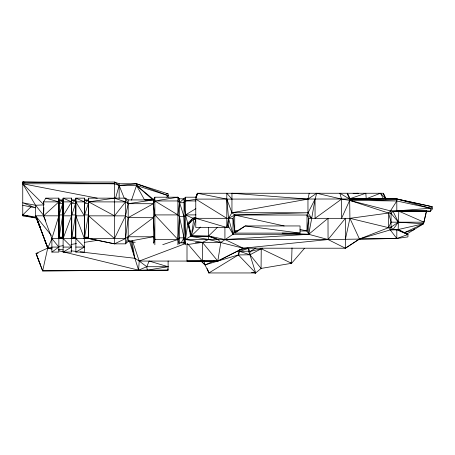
<?xml version="1.0" encoding="UTF-8"?>
<svg xmlns="http://www.w3.org/2000/svg" width="455" height="455" viewBox="0 0 455 455"><rect width="100%" height="100%" fill="white"/><g stroke="black" fill="none" stroke-linecap="round" stroke-linejoin="round"><path stroke-width="0.68" d="M196.719 197.203L185.538 197.203C181.295 210.21 189.411 223.32 190.429 236.316L191.367 235.963L208.595 235.963L224.924 239.523L243.266 248.202L345.402 248.214L345.425 218.332L328.061 239.552L243.266 248.202L208.595 239.489L190.429 236.316L185.538 239.489L184.008 237.857L179.441 216.665L177.911 214.908L154.854 200.968L153.335 203.726L128.196 217.644L125.523 238.545L114.512 243.852L88.634 238.545L88.634 198.147L125.523 198.147L128.196 199.927L153.335 199.927L154.854 197.203L177.911 197.203L179.441 198.824L179.441 243.812M262.535 248.191L261.238 248.754L261.073 268.427L255.693 272.954L208.908 272.954L205.023 264.907L203.942 260.812M75.593 237.169L75.866 198.147L84.38 198.147L84.38 238.545L51.881 238.545L43.566 215.841L43.566 201.883L45.796 198.147L58.849 198.147L58.849 238.545L62.813 237.169L63.103 198.147L71.617 198.147L71.617 238.545L75.593 237.169L75.593 200.075L71.89 200.075L71.617 201.883L71.89 237.169L75.593 237.169L75.866 238.545L84.38 247.076L75.866 252.076L75.866 198.147L84.38 201.883L84.658 237.169L88.634 238.386L114.512 243.852L125.523 243.852L128.196 241.395L153.335 236.765L154.854 239.489L153.716 243.391M75.866 215.841L84.38 238.545L88.634 238.386L88.355 200.075L84.658 200.075L84.38 201.883L75.866 201.883L84.38 215.841L75.866 215.841L75.593 214.936L71.89 214.936L63.103 238.545L71.617 247.076L63.103 252.076L63.103 198.147L71.617 201.883L63.103 215.841L71.617 215.841M62.813 237.169L59.127 237.169L59.127 200.075L62.813 200.075L63.103 238.545L58.246 237.84M247.133 248.22L248.47 248.305L248.51 251.177L249.988 254.789L261.073 268.427L291.581 263.303L292.008 247.895M178.986 243.903L177.911 239.489L179.441 216.665L184.008 216.665L185.538 214.908L192.835 218.258L195.769 218.309L226.806 227.511L228.558 218.332L231.948 212.73L307.961 199.108L316.737 193.256L341.58 199.108L349.679 200.376L390.47 210.887L398.83 211.171L398.153 229.53L407.947 234.496L407.947 236.89L396.811 238.511L328.061 239.552L185.538 239.489L184.008 216.665L177.911 197.203L154.854 200.968L177.911 200.956L179.441 202.708L177.911 214.908L154.854 214.925L153.335 217.695L125.523 238.545L88.634 238.545L88.634 198.147M43.913 207.617L43.566 215.841L45.779 220.976M147.278 270.145L146.766 266.721L149.149 261.068L168.117 266.721L147.278 270.145L136.847 270.333L138.604 270.145L139.202 261.068L132.496 240.951M228.609 227.511L195.769 227.511L195.769 199.108L396.811 198.96L432.25 206.724L432.25 208.993L430.493 211.234L426.693 210.983L423.486 223.803L398.421 222.182L391.072 227.125L388.564 227.665L359.444 239.023L345.39 248.214L328.061 239.552L308.735 234.297L307.017 230.986L308.735 218.332L307.017 215.022L315.059 199.108L316.737 193.256M80.057 251.871L134.851 258.286L139.202 261.068L217.803 261.068L220.823 242.458L232.988 234.285L234.717 230.986L234.717 215.033L231.948 212.73L226.806 199.108L197.447 193.256L195.769 197.265M59.127 237.169L62.813 214.936L59.127 214.936L51.881 238.545L51.881 252.076L58.849 252.076L58.849 198.147M71.89 237.169L75.593 214.936M84.38 215.841L84.658 214.936L88.355 214.936L84.658 237.169L88.355 237.169M345.402 248.214L359.444 239.011L390.47 229.832L398.153 229.53L407.947 234.496L396.811 238.511L388.564 227.665L391.072 222.182L423.963 222.182L425.88 212.951M224.918 227.028L224.924 239.523L308.735 234.297L311.709 218.332L307.961 212.73L307.961 199.108L309.224 193.256M345.402 239.273L349.918 218.332L349.667 199.108L347.256 193.256L350.304 198.96L341.58 218.332L341.58 199.108L339.885 193.256L349.667 199.108M153.335 236.765L128.196 236.765L125.523 243.852L125.523 198.147L128.196 203.686L125.523 215.875L114.512 238.545L88.634 215.841L88.355 214.936M432.25 208.993L430.493 208.242L396.811 200.979L390.47 210.887L391.072 213.418L391.072 227.125L390.47 229.832L396.811 229.832L423.486 223.803L407.094 233.881M168.117 260.971L168.117 270.145L42.639 270.884L47.741 248.089L52.143 238.261M196.02 199.25L185.538 200.956L184.008 202.708L179.441 202.708L185.538 197.203L185.538 244.83L184.008 237.857L179.441 237.857L177.911 239.489L154.854 214.925L153.335 203.726L154.854 197.203L154.854 244.773M196.441 197.123L197.447 193.256L383.32 193.256L386.079 198.784L385.726 198.96M115.564 198.192L119.142 185.492L114.626 182.045L22.75 182.045L22.75 215.801L36.428 218.07L38.954 223.985M198.841 193.54L197.447 193.256L195.769 199.108L226.806 218.332M59.127 214.936L62.813 203.351L59.127 203.351L62.813 200.075M71.89 214.936L75.593 203.351L71.89 203.351L75.593 200.075M84.658 214.936L88.355 203.351L84.658 203.351L88.355 200.075M131.501 200.155L136.523 185.492L136.523 183.763L119.142 183.763L114.626 182.045L114.626 197.982M195.769 197.515L197.447 193.256M217.803 261.068L243.266 248.214L217.803 261.068L202.401 242.361L185.538 239.489L187.83 223.16L192.835 218.258L195.576 217.672M426.016 212.292L426.693 210.983L396.811 210.887L392.978 211.251L390.47 210.887L388.564 213.054L349.918 218.332L308.735 218.332L308.735 234.297L232.988 234.285L227.369 224.412M307.961 199.108L231.948 193.256L231.948 212.73L307.961 212.73L234.717 215.033L232.988 218.332L232.988 234.285L228.558 218.332L226.806 199.108M414.431 228.592L413.805 229.758L404.512 232.63L407.947 234.496L396.811 229.832L392.978 229.53L391.072 227.125M180.845 243.351L184.008 237.857L184.633 243.954M196.173 217.666L192.835 218.258L188.723 224.053L191.367 235.963L208.595 236.378L217.962 239.489L220.823 242.458L195.405 242.651M392.978 229.53L398.421 222.182L392.978 211.251L391.072 213.418L388.564 213.054L349.679 200.376L396.811 200.979L349.713 198.772L365.803 193.256L366.252 198.772L396.811 198.96L432.25 206.724L430.493 208.242L396.811 210.887L396.811 198.96L350.304 198.96L366.252 198.772L380.437 193.256L386.079 198.784M290.227 262.876L291.581 263.303L304.406 248.419M166.735 197.112L168.117 195.61L136.523 183.763L119.142 185.492L114.626 183.774L22.75 182.045L24.143 182.284M22.75 214.925L36.445 217.228L36.428 218.07L22.75 214.925L31.139 206.684M200.49 227.079L191.367 235.963L187.83 223.16L188.723 224.053L193.75 219.185L195.769 218.309L232.988 218.332L234.717 230.986L236.862 231.083M217.496 227.307L208.595 235.963L217.962 239.489M45.796 198.147L58.849 201.883L43.566 215.841L43.981 215.801L35.575 205.268L22.75 183.774L114.626 183.774M341.58 199.108L315.059 218.332L315.059 199.108L311.709 218.332L307.017 215.022L234.717 215.033L228.558 218.332L228.598 225.396M51.881 252.076L58.849 247.076L51.881 238.545M234.78 233.108L245.273 225.947L300.044 225.947L300.044 233.108L234.78 233.108L234.78 232.351L245.273 225.947L300.044 233.108M207.173 268.49L208.908 272.954L238.392 254.925L249.988 254.789L261.238 248.754L291.581 263.303M195.855 208.663L185.538 214.908L196.02 214.902M251.507 272.391L255.693 272.954L238.392 254.925L238.352 250.369L239.796 251.439L248.51 251.177L249.966 251.501L255.96 248.077M404.512 232.63L423.486 223.803M186.942 244.625L202.401 242.361L208.595 239.489L208.595 227.574M167.65 268.82L168.117 270.145L42.639 270.884L36.064 253.458L47.741 248.089L51.95 247.435M213.998 260.994L205.023 264.907L200.968 261.068M58.752 250.762L138.604 270.145L146.766 266.721L168.117 266.721M38.112 253.077L36.218 253.856L42.639 270.884M185.674 243.499L139.202 261.068L146.766 266.721M162.759 244.693L177.911 239.489L154.854 239.489L153.335 217.695L128.196 217.644L125.523 215.875L88.634 215.841M396.811 229.832L396.811 238.511L359.444 239.011L360.792 238.613M238.352 250.369L247.315 248.123M252.929 272.403L255.693 272.954L249.988 254.789L249.966 251.501L261.238 248.754M195.769 218.747L193.75 219.185L192.835 218.258M58.257 246.451L63.165 245.683M70.883 244.477L76.491 243.601M84.203 242.401L98.229 240.212M88.634 201.883L125.523 201.918L114.512 215.841L88.634 201.883L114.512 198.147L125.523 201.918L128.196 203.686L153.335 199.927L153.335 242.708M353.865 193.62L357.363 193.256L358.733 193.557M353.125 193.608L357.363 193.256M84.385 238.067L88.645 237.823M182.796 243.209L185.6 243.067M22.75 205.307L35.575 207.838L22.75 202.782L35.575 205.268L44.027 204.881L22.75 183.774L97.228 198.17M392.978 211.251L426.693 210.983M83.669 238.448L88.634 238.386M187.005 261.068L217.826 261.016L187.005 261.068L187.005 243.692M168.117 195.61L136.523 185.492L119.142 185.492L124.357 198.448M349.713 198.772L366.252 198.772M179.441 198.824L184.008 198.824L184.008 243.152M154.268 199.7L144.423 199.7L136.523 185.492L153.847 199.722M185.538 200.956L196.02 200.951M58.849 201.883L43.566 201.883L43.936 204.278M63.103 201.883L71.617 201.883M22.75 215.801L26.993 215.801M58.849 215.841L35.575 215.801L35.575 205.268M234.717 230.986L237.015 230.986M300.044 230.986L307.017 230.986L307.017 215.022M51.881 247.076L58.849 247.076M63.103 247.076L71.617 247.076M75.866 247.076L84.38 247.076M63.103 252.076L71.617 252.076L71.617 198.147M75.866 252.076L84.38 252.076L84.38 198.147M128.196 203.686L153.335 203.726M190.429 236.316L208.595 236.378M396.811 210.887L430.493 211.234L430.493 208.242L396.811 198.96M282.1 233.108L308.735 234.297L327.998 218.332L328.061 239.552M84.658 200.075L87.741 200.274M71.89 200.075L74.973 200.274M59.127 200.075L62.198 200.274M59.014 237.442L63.228 237.72M70.952 238.227L75.866 238.545M59.002 237.538L63.205 237.874M166.712 193.739L168.117 193.881L168.117 197.39M231.948 193.256L235.457 193.637M147.232 200.007L144.423 199.7L145.81 199.927M180.021 242.242L184.912 242.771M51.955 248.584L47.741 248.089L51.87 249.09M58.28 249.323L63.194 249.897M70.923 250.802L76.542 251.461M22.75 182.045L24.849 182.296M129.59 241.577L135.18 242.31M234.717 215.033L284.17 225.947M300.044 229.445L307.017 230.986M136.523 183.763L168.117 193.881M249.988 254.789L239.796 251.439L239.774 249.607M398.83 211.171L423.963 222.182M254.425 272.352L255.693 272.954M136.523 185.492L152.817 199.756M201.121 260.783L205.023 264.907L238.392 254.925L239.796 251.439L248.47 248.305L249.966 251.501M231.948 199.108L226.806 193.256L226.806 227.511M187.454 243.527L202.401 261.068L202.401 242.361M391.072 213.418L398.421 222.182M51.375 235.394L35.575 215.801L39.864 227.21L39.756 226.709M380.437 193.256L383.519 198.812M227.688 225.657L228.302 226.891M359.444 239.023L349.918 218.332L388.564 227.665L388.564 213.054L391.072 222.182M347.256 193.256L349.44 198.158M385.459 198.329L383.32 193.256L383.622 194.541M38.982 223.979L36.445 217.228L47.826 248.282L35.575 215.801L39.864 227.21M47.951 248.259L44.92 240.49L45.836 243.021M36.064 253.458L40.467 264.929M36.616 218.508L47.963 248.259M40.307 227.5L39.215 224.594L40.199 227.568M62.813 214.936L63.103 215.841M129.157 240.28L138.604 270.145M208.322 270.947L208.908 272.954M130.602 241.093L134.851 258.286L131.87 241.065M128.082 240.109L128.196 241.395L128.196 199.927M177.911 197.203L177.911 244.773M119.142 183.763L119.142 198.215M114.512 198.147L114.512 243.852M193.75 219.185L191.367 235.963L195.769 219.185L193.75 219.185"/></g></svg>
